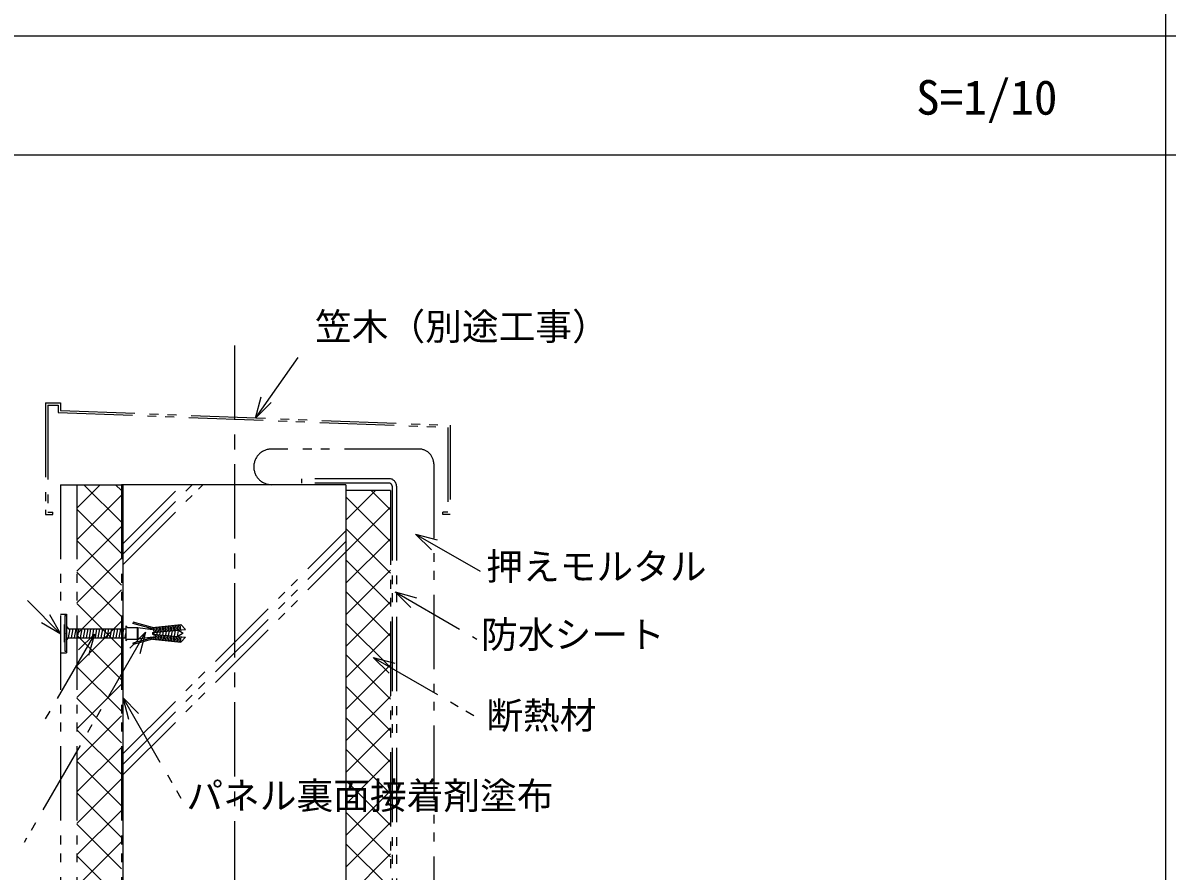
# Model space of a CAD drawing. Units: millimetres, scale not verified. Extents: x 3795 to 7821, y 4568 to 7368.
# Drawn here: x 4386 to 5155, y 5106 to 5677 of the extents above; entities that cross this region are included whole.
import ezdxf
from ezdxf.enums import TextEntityAlignment as Align

# ---------------------------------------------------------------- set-up
doc = ezdxf.new("R2010")
doc.units = ezdxf.units.MM
doc.header["$LTSCALE"] = 10
doc.linetypes.add('CHAIN1', pattern=[8, 5, -1, 1, -1])
doc.linetypes.add('DOUBLE_CHAIN1', pattern=[8.8, 5, -1, 0.6, -0.6, 0.6, -1])
for name, color, linetype in [('0-0', 7, 'Continuous'), ('5-0', 7, 'DOUBLE_CHAIN1'), ('5-1', 4, 'Continuous')]:
    doc.layers.add(name, color=color, linetype=linetype)
doc.styles.add('ＭＳ ゴシック', font='')
doc.styles.get('ＭＳ ゴシック').set_extended_font_data('MS Gothic')

msp = doc.modelspace()

# ---------------------------------------------------------------- linework, layer by layer
at = {"layer": '0-0'}
for p, q in [((5154.18, 4818.18), (5154.18, 7368.18)), ((3820.85, 5668.18), (6487.52, 5668.18)), ((3820.85, 5588.18), (6487.52, 5588.18))]:
    msp.add_line(p, q, dxfattribs=at)
at = {"layer": '5-0', "linetype": 'CHAIN1'}
msp.add_line((4528.09, 5459.99), (4528.09, 4919.82), dxfattribs=at)
at = {"layer": '5-0'}
for p, q in [((4542.2, 5410.96), (4575.2, 5458.12)), ((4542.2, 5410.96), (4546.09, 5425.45)), ((4401.08, 5421.28), (4401.08, 5346.28)), ((4401.08, 5421.28), (4411.08, 5421.28)), ((4402.59, 5419.78), (4402.59, 5347.78)), ((4402.59, 5419.78), (4409.59, 5419.78)), ((4409.59, 5419.78), (4409.59, 5414.84)), ((4411.08, 5421.28), (4411.08, 5416.28)), ((4411.08, 5416.28), (4673.08, 5406.28)), ((4542.2, 5410.96), (4552.81, 5421.56)), ((4673.08, 5406.28), (4673.08, 5346.28)), ((4652.09, 5390.28), (4553.09, 5390.28)), ((4662.08, 5380.28), (4662.08, 4924.82)), ((4573.08, 5370.28), (4573.08, 5367.28)), ((4632.09, 5370.28), (4573.08, 5370.28)), ((4411.08, 5366.28), (4411.08, 4924.82)), ((4422.08, 5366.28), (4422.08, 4924.82)), ((4422.08, 5350.48), (4437.88, 5366.28)), ((4426.94, 5366.28), (4452.08, 5341.14)), ((4448.15, 5366.28), (4452.08, 5362.35)), ((4453.08, 5312.45), (4506.92, 5366.28)), ((4453.08, 5319.52), (4499.84, 5366.28)), ((4453.08, 5326.6), (4492.77, 5366.28)), ((4632.09, 5367.28), (4573.08, 5367.28)), ((4633.09, 5362.28), (4603.09, 5362.28)), ((4603.09, 5342.35), (4623.02, 5362.28)), ((4620.07, 5362.28), (4633.09, 5349.27)), ((4633.09, 5362.28), (4633.09, 4923.82)), ((4634.09, 5365.28), (4634.09, 4924.82)), ((4637.09, 5365.28), (4637.09, 4924.82)), ((4422.08, 5329.27), (4452.08, 5359.27)), ((4603.09, 5358.05), (4633.09, 5328.05)), ((4402.59, 5347.78), (4406.09, 5347.78)), ((4422.08, 5349.92), (4452.08, 5319.92)), ((4603.09, 5321.14), (4633.09, 5351.14)), ((4671.59, 5347.78), (4668.09, 5347.78)), ((4668.09, 5346.28), (4668.09, 5347.78)), ((4673.08, 5346.28), (4668.09, 5346.28)), ((4422.08, 5308.06), (4452.08, 5338.06)), ((4453.08, 5185.17), (4603.09, 5335.17)), ((4603.09, 5336.84), (4633.09, 5306.84)), ((4649.9, 5333.02), (4695.54, 5306.67)), ((4649.9, 5333.02), (4664.39, 5329.14)), ((4649.9, 5333.02), (4660.51, 5322.41)), ((4422.08, 5328.71), (4452.08, 5298.71)), ((4453.08, 5178.1), (4603.09, 5328.1)), ((4603.09, 5299.93), (4633.09, 5329.93)), ((4422.08, 5286.84), (4452.08, 5316.84)), ((4453.08, 5171.03), (4603.09, 5321.03)), ((4603.09, 5315.63), (4633.09, 5285.63)), ((4603.09, 5278.71), (4633.09, 5308.71)), ((4422.08, 5307.5), (4452.08, 5277.5)), ((4422.08, 5265.63), (4452.08, 5295.63)), ((4603.09, 5294.41), (4633.09, 5264.41)), ((4636.09, 5294.16), (4691.12, 5262.39)), ((4636.09, 5294.16), (4650.57, 5290.28)), ((4636.09, 5294.16), (4646.69, 5283.56)), ((4411.41, 5265.83), (4388.89, 5288.35)), ((4422.08, 5286.28), (4452.08, 5256.28)), ((4603.09, 5257.5), (4633.09, 5287.5)), ((4411.41, 5265.83), (4403.91, 5278.82)), ((4411.08, 5279.28), (4415.09, 5279.28)), ((4414.09, 5278.28), (4415.09, 5278.28)), ((4415.09, 5279.28), (4415.09, 5253.28)), ((4415.09, 5278.28), (4415.09, 5254.28)), ((4411.41, 5265.83), (4398.42, 5273.33)), ((4413.59, 5272.28), (4413.59, 5260.28)), ((4413.59, 5272.28), (4414.09, 5271.78)), ((4415.09, 5270.78), (4416.58, 5269.28)), ((4422.08, 5244.42), (4452.08, 5274.42)), ((4455.08, 5271.28), (4455.08, 5261.28)), ((4455.08, 5271.28), (4456.09, 5270.28)), ((4460.09, 5273.78), (4459.83, 5272.82)), ((4473.09, 5269.25), (4459.83, 5272.82)), ((4473.09, 5270.28), (4460.09, 5273.78)), ((4462.59, 5270.28), (4462.59, 5262.28)), ((4463.08, 5270.28), (4473.09, 5268.78)), ((4473.09, 5270.28), (4492.09, 5272.28)), ((4474.08, 5266.87), (4473.72, 5270.35)), ((4475.08, 5266.96), (4474.71, 5270.44)), ((4476.07, 5267.06), (4475.7, 5270.56)), ((4477.07, 5267.15), (4476.7, 5270.66)), ((4478.06, 5267.24), (4477.69, 5270.77)), ((4479.06, 5267.33), (4478.69, 5270.87)), ((4480.06, 5267.42), (4479.68, 5270.98)), ((4481.05, 5267.51), (4480.68, 5271.08)), ((4482.05, 5267.6), (4481.67, 5271.19)), ((4483.04, 5267.69), (4482.66, 5271.29)), ((4484.04, 5267.78), (4483.66, 5271.4)), ((4485.04, 5267.87), (4484.65, 5271.5)), ((4486.03, 5267.96), (4485.65, 5271.61)), ((4487.03, 5268.05), (4486.64, 5271.71)), ((4488.02, 5268.14), (4487.64, 5271.82)), ((4489.02, 5268.23), (4488.63, 5271.92)), ((4490.02, 5268.32), (4489.63, 5272.02)), ((4491.01, 5268.41), (4490.62, 5272.13)), ((4492.01, 5268.5), (4491.61, 5272.23)), ((4603.09, 5273.2), (4633.09, 5243.2)), ((4468.31, 5267.02), (4386.71, 5125.68)), ((4433.93, 5265.83), (4398.35, 5204.2)), ((4416.58, 5269.28), (4455.08, 5269.28)), ((4416.58, 5263.28), (4455.08, 5263.28)), ((4418.59, 5263.28), (4419.64, 5269.28)), ((4420.59, 5263.28), (4421.64, 5269.28)), ((4422.08, 5265.07), (4452.08, 5235.07)), ((4422.59, 5263.28), (4423.64, 5269.28)), ((4433.93, 5265.83), (4423.32, 5255.22)), ((4424.58, 5263.28), (4425.64, 5269.28)), ((4426.58, 5263.28), (4427.64, 5269.28)), ((4428.58, 5263.28), (4429.64, 5269.28)), ((4433.93, 5265.83), (4430.05, 5251.34)), ((4430.59, 5263.28), (4431.64, 5269.28)), ((4432.59, 5263.28), (4433.64, 5269.28)), ((4434.59, 5263.28), (4435.64, 5269.28)), ((4436.58, 5263.28), (4437.64, 5269.28)), ((4438.58, 5263.28), (4439.64, 5269.28)), ((4440.59, 5263.28), (4441.64, 5269.28)), ((4442.59, 5263.28), (4443.64, 5269.28)), ((4444.59, 5263.28), (4445.64, 5269.28)), ((4446.58, 5263.28), (4447.64, 5269.28)), ((4448.58, 5263.28), (4449.64, 5269.28)), ((4450.59, 5263.28), (4451.64, 5269.28)), ((4452.59, 5263.28), (4453.64, 5269.28)), ((4454.59, 5263.28), (4455.08, 5266.12)), ((4456.09, 5262.28), (4455.08, 5261.28)), ((4456.09, 5262.28), (4463.08, 5262.28)), ((4468.31, 5267.02), (4457.7, 5256.41)), ((4473.09, 5263.32), (4459.83, 5259.75)), ((4473.09, 5262.28), (4460.09, 5258.78)), ((4473.09, 5263.78), (4463.08, 5262.28)), ((4468.31, 5267.02), (4464.42, 5252.53)), ((4469.75, 5269.28), (4472.95, 5269.28)), ((4469.75, 5263.28), (4472.95, 5263.28)), ((4473.09, 5269.25), (4473.09, 5268.78)), ((4473.09, 5266.78), (4473.09, 5265.78)), ((4473.09, 5263.78), (4473.09, 5263.32)), ((4473.09, 5262.28), (4492.09, 5260.28)), ((4474.08, 5265.69), (4473.72, 5262.22)), ((4474.01, 5265.7), (4474.22, 5266.89)), ((4475.08, 5265.6), (4474.71, 5262.13)), ((4476.07, 5265.51), (4475.7, 5262.01)), ((4475.98, 5265.52), (4476.25, 5267.07)), ((4477.07, 5265.42), (4476.7, 5261.9)), ((4478.06, 5265.33), (4477.69, 5261.8)), ((4477.95, 5265.34), (4478.29, 5267.26)), ((4479.06, 5265.24), (4478.69, 5261.69)), ((4480.06, 5265.15), (4479.68, 5261.59)), ((4479.92, 5265.16), (4480.32, 5267.44)), ((4481.05, 5265.06), (4480.68, 5261.48)), ((4482.05, 5264.97), (4481.67, 5261.38)), ((4481.88, 5264.98), (4482.35, 5267.63)), ((4483.04, 5264.88), (4482.66, 5261.28)), ((4484.04, 5264.79), (4483.66, 5261.17)), ((4483.85, 5264.8), (4484.38, 5267.81)), ((4485.04, 5264.7), (4484.65, 5261.07)), ((4486.03, 5264.61), (4485.65, 5260.96)), ((4485.82, 5264.63), (4486.42, 5268)), ((4487.03, 5264.52), (4486.64, 5260.86)), ((4488.02, 5264.43), (4487.64, 5260.75)), ((4487.79, 5264.45), (4488.45, 5268.18)), ((4489.02, 5264.34), (4488.63, 5260.65)), ((4490.02, 5264.24), (4489.63, 5260.54)), ((4489.76, 5264.27), (4490.43, 5268.1)), ((4493.59, 5266.28), (4490.05, 5268.33)), ((4493.63, 5266.31), (4490.05, 5264.24)), ((4491.01, 5264.15), (4490.62, 5260.44)), ((4492.01, 5264.06), (4491.61, 5260.33)), ((4603.09, 5236.29), (4633.09, 5266.29)), ((4413.59, 5260.28), (4414.09, 5260.78)), ((4459.83, 5259.75), (4460.09, 5258.78)), ((4411.08, 5253.28), (4415.09, 5253.28)), ((4422.08, 5223.2), (4452.08, 5253.2)), ((4603.09, 5251.99), (4633.09, 5221.99)), ((4621.41, 5250.13), (4694.62, 5207.86)), ((4621.41, 5250.13), (4635.9, 5246.25)), ((4621.41, 5250.13), (4632.01, 5239.52)), ((4422.08, 5243.86), (4452.08, 5213.86)), ((4603.09, 5215.07), (4633.09, 5245.07)), ((4422.08, 5202), (4452.08, 5232)), ((4603.09, 5230.79), (4633.09, 5200.79)), ((4603.09, 5193.87), (4633.09, 5223.87)), ((4422.08, 5222.66), (4452.08, 5192.66)), ((4453.02, 5223.03), (4493.78, 5152.44)), ((4453.02, 5223.03), (4463.63, 5212.42)), ((4453.02, 5223.03), (4456.91, 5208.54)), ((4422.08, 5180.8), (4452.08, 5210.8)), ((4603.09, 5209.59), (4633.09, 5179.59)), ((4422.08, 5201.46), (4452.08, 5171.46)), ((4603.09, 5172.67), (4633.09, 5202.67)), ((4422.08, 5159.6), (4452.08, 5189.6)), ((4603.09, 5188.39), (4633.09, 5158.39)), ((4422.08, 5180.26), (4452.08, 5150.26)), ((4603.09, 5151.47), (4633.09, 5181.47)), ((4422.08, 5138.4), (4452.08, 5168.4)), ((4603.09, 5167.19), (4633.09, 5137.19)), ((4422.08, 5159.06), (4452.08, 5129.06)), ((4603.09, 5130.27), (4633.09, 5160.27)), ((4422.08, 5117.2), (4452.08, 5147.2)), ((4603.09, 5145.99), (4633.09, 5115.99)), ((4603.09, 5109.07), (4633.09, 5139.07)), ((4422.08, 5137.86), (4452.08, 5107.86)), ((4422.08, 5096), (4452.08, 5126)), ((4603.09, 5124.79), (4633.09, 5094.79)), ((4422.08, 5116.66), (4452.08, 5086.66)), ((4603.09, 5087.87), (4633.09, 5117.87))]:
    msp.add_line(p, q, dxfattribs=at)
at = {"layer": '5-0', "linetype": 'Continuous'}
for p, q in [((4603.09, 5366.28), (4452.08, 5366.28)), ((4453.08, 5366.28), (4453.08, 4924.82)), ((4603.09, 5366.28), (4603.09, 4924.82))]:
    msp.add_line(p, q, dxfattribs=at)
at = {"layer": '5-0'}
for points in [[(4409.59, 5414.84), (4671.59, 5404.84), (4671.59, 5347.78)], [(4411.08, 5366.28), (4452.08, 5366.28), (4452.08, 4924.82)], [(4401.08, 5346.28), (4406.09, 5346.28), (4406.09, 5347.78)], [(4414.09, 5278.28), (4414.09, 5254.28), (4415.09, 5254.28)], [(4456.09, 5270.28), (4463.08, 5270.28), (4463.08, 5262.28)], [(4473.09, 5266.78), (4495.09, 5268.78), (4492.09, 5272.28)], [(4415.09, 5261.78), (4416.58, 5263.28), (4417.64, 5269.28)], [(4473.09, 5265.78), (4495.09, 5263.78), (4492.09, 5260.28)]]:
    msp.add_lwpolyline(points, dxfattribs=at)
for centre, radius, start, end in [((4553.09, 5378.28), 12, 90, 270), ((4652.09, 5380.28), 10, 0, 90), ((4632.09, 5365.28), 5, 0, 90), ((4632.09, 5365.28), 2, 0, 90)]:
    msp.add_arc(centre, radius, start, end, dxfattribs=at)
at = {"layer": '5-1'}
msp.add_line((4415.09, 5266.22), (4415.09, 5266.34), dxfattribs=at)

# ---------------------------------------------------------------- texts
at = {"layer": '0-0', "style": 'ＭＳ ゴシック'}
msp.add_text('S=1/10', height=23.28, dxfattribs=at).set_placement((4986.4, 5608.18), align=Align.BOTTOM_LEFT)
at = {"layer": '5-0', "style": 'ＭＳ ゴシック'}
for s, p in [('笠木（別途工事）', (4582.28, 5458.19)), ('押えモルタル', (4697.39, 5296.75)), ('防水シート', (4693.93, 5250.99)), ('断熱材', (4697.39, 5196.6)), ('パネル裏面接着剤塗布', (4495.77, 5142.62))]:
    msp.add_text(s, height=18.1, dxfattribs=at).set_placement(p, align=Align.BOTTOM_LEFT)

doc.saveas('drawing.dxf')
